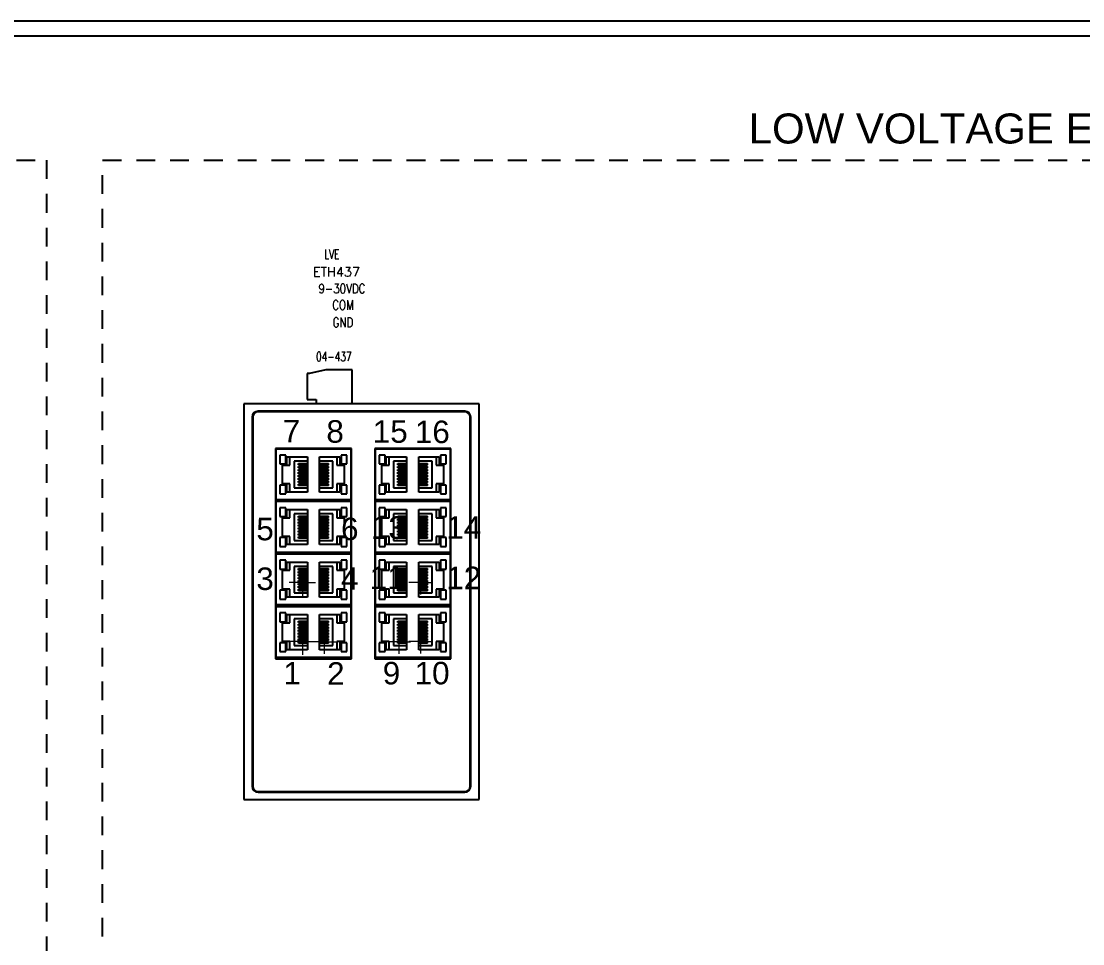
# Model space of a CAD drawing. Header units: inches. Extents: x 0 to 34, y 0 to 22.
# Drawn here: x 19.37 to 26.44, y 15.85 to 22 of the extents above; entities that cross this region are included whole.
import ezdxf
from ezdxf.enums import TextEntityAlignment as Align

# ---------------------------------------------------------------- set-up
doc = ezdxf.new("R2010")
doc.units = ezdxf.units.IN
doc.header["$MEASUREMENT"] = 0
doc.linetypes.add('HIDDEN2', pattern=[0.1875, 0.125, -0.0625])
doc.layers.add('LOCBOX', color=92, linetype='Continuous')
doc.styles.add('Fields', font='simplex.shx', dxfattribs={"height": 0.115})
doc.styles.get("Standard").update_dxf_attribs({"font": 'arial.ttf'})
doc.styles.add('WD', font='romans.shx')

# ---------------------------------------------------------------- blocks, each defined once
blk = doc.blocks.new('RG_Master_Ver_4_1')
at = {"color": 3}
blk.add_line((33.7776, 21.9), (0.2224, 21.9), dxfattribs=at)
blk.add_lwpolyline([(0, 0), (34, 0), (34, 22), (0, 22)], close=True, dxfattribs=at)
at = {"style": 'Fields'}
for tag, p in [('DESCRIPTION_3', (12.8658, 1.3511)), ('DRN_3', (15.2224, 1.3511)), ('CHK_3', (16.2793, 1.3511)), ('APP_3', (17.3022, 1.3511)), ('DATE_3', (18.5794, 1.3511)), ('DRAWING_DESC', (31.9795, 1.2896)), ('CUSTOMER', (28.7466, 1.2575)), ('DESCRIPTION_2', (12.8658, 0.9954)), ('DRN_2', (15.2224, 0.9954)), ('CHK_2', (16.2793, 0.9954)), ('APP_2', (17.3022, 0.9954)), ('DATE_2', (18.5794, 0.9954)), ('SIZE', (30.4645, 0.9384)), ('DRAWING_#', (32.0466, 0.9384)), ('REV', (33.2929, 0.9384)), ('DESCRIPTION_1', (12.8658, 0.6397)), ('DRN_1', (15.2224, 0.6397)), ('CHK_1', (16.2793, 0.6397)), ('APP_1', (17.3022, 0.6397)), ('DATE_1', (18.5794, 0.6397)), ('PROJECT_#', (28.7313, 0.5685)), ('DRN_BY', (30.6831, 0.5685)), ('CHK_BY', (31.5115, 0.5685)), ('APP_BY', (32.4534, 0.5685)), ('SCALE', (33.3268, 0.5685)), ('PROJECT_NAME', (28.771, 0.2199)), ('SHEETNUM', (32.5027, 0.2199)), ('TTL_SHTS', (33.2971, 0.2199))]:
    blk.add_attdef(tag, text='', height=0.125, dxfattribs=at).set_placement(p, align=Align.CENTER)
at = {"style": 'Fields', "flags": 9}
blk.add_attdef('WD_TB', (9.7029, 0.2379), '', height=0.0638, dxfattribs=at)
blk = doc.blocks.new('SW_CENTERMARKSYMBOL_0')
at = {"color": 0, "linetype": 'Continuous', "lineweight": 18}
for p, q in [((0, 1.25), (0, 2.25)), ((-1.25, 0), (-2.25, 0)), ((0, 0), (-1.25, 0)), ((0, 0), (0, 1.25)), ((0, 0), (0, -1.25)), ((0, 0), (1.25, 0)), ((1.25, 0), (2.25, 0)), ((0, -1.25), (0, -2.25))]:
    blk.add_line(p, q, dxfattribs=at)
blk = doc.blocks.new('SW_CENTERMARKSYMBOL_1')
at = {"color": 0, "linetype": 'Continuous', "lineweight": 18}
for p, q in [((0, 1.25), (0, 2.25)), ((-1.25, 0), (-2.25, 0)), ((0, 0), (-1.25, 0)), ((0, 0), (0, 1.25)), ((0, 0), (0, -1.25)), ((0, 0), (1.25, 0)), ((1.25, 0), (2.25, 0)), ((0, -1.25), (0, -2.25))]:
    blk.add_line(p, q, dxfattribs=at)
blk = doc.blocks.new('SW_CENTERMARKSYMBOL_2')
at = {"color": 0, "linetype": 'Continuous', "lineweight": 18}
for p, q in [((0, 1.25), (0, 2)), ((-1.25, 0), (-2, 0)), ((0, 0), (-1.25, 0)), ((0, 0), (0, 1.25)), ((0, 0), (0, -1.25)), ((0, 0), (1.25, 0)), ((1.25, 0), (2, 0)), ((0, -1.25), (0, -2))]:
    blk.add_line(p, q, dxfattribs=at)
blk = doc.blocks.new('SW_CENTERMARKSYMBOL_3')
at = {"color": 0, "linetype": 'Continuous', "lineweight": 18}
for p, q in [((0, 1.25), (0, 2)), ((-1.25, 0), (-2, 0)), ((0, 0), (-1.25, 0)), ((0, 0), (0, 1.25)), ((0, 0), (0, -1.25)), ((0, 0), (1.25, 0)), ((1.25, 0), (2, 0)), ((0, -1.25), (0, -2))]:
    blk.add_line(p, q, dxfattribs=at)
blk = doc.blocks.new('SW_CENTERMARKSYMBOL_4')
at = {"color": 0, "linetype": 'Continuous', "lineweight": 18}
for p, q in [((0, 1.25), (0, 2)), ((-1.25, 0), (-2, 0)), ((0, 0), (-1.25, 0)), ((0, 0), (0, 1.25)), ((0, 0), (0, -1.25)), ((0, 0), (1.25, 0)), ((1.25, 0), (2, 0)), ((0, -1.25), (0, -2))]:
    blk.add_line(p, q, dxfattribs=at)
blk = doc.blocks.new('SW_CENTERMARKSYMBOL_5')
at = {"color": 0, "linetype": 'Continuous', "lineweight": 18}
for p, q in [((0, 1.25), (0, 2)), ((-1.25, 0), (-2, 0)), ((0, 0), (-1.25, 0)), ((0, 0), (0, 1.25)), ((0, 0), (0, -1.25)), ((0, 0), (1.25, 0)), ((1.25, 0), (2, 0)), ((0, -1.25), (0, -2))]:
    blk.add_line(p, q, dxfattribs=at)
blk = doc.blocks.new('1783-US16T')
at = {"color": 7, "linetype": 'Continuous', "lineweight": 25}
for p, q in [((62.2889, 77.3927), (62.1807, 77.3677)), ((62.4661, 77.3927), (62.2889, 77.3927)), ((62.4661, 77.1663), (62.4661, 77.3927)), ((62.1807, 77.3677), (62.1649, 77.3677)), ((62.1649, 77.3677), (62.1649, 77.1954)), ((61.7436, 77.1663), (61.7436, 74.5285)), ((63.3106, 77.1663), (61.7436, 77.1663)), ((62.1649, 77.1954), (62.2259, 77.1954)), ((62.2259, 77.1954), (62.2259, 77.1663)), ((63.3106, 74.5285), (63.3106, 77.1663)), ((63.2161, 77.1171), (61.8381, 77.1171)), ((63.2161, 77.1131), (61.8381, 77.1131)), ((61.7988, 77.0777), (61.7988, 74.6171)), ((61.8027, 77.0777), (61.8027, 74.6171)), ((63.2515, 74.6171), (63.2515, 77.0777)), ((63.2555, 74.6171), (63.2555, 77.0777)), ((62.461, 76.8681), (61.9551, 76.8681)), ((61.9551, 76.8681), (61.9551, 75.4665)), ((61.9562, 76.8651), (61.9562, 76.8649)), ((62.4582, 76.8651), (61.9562, 76.8651)), ((62.4582, 76.8649), (61.9562, 76.8649)), ((61.9562, 76.8649), (61.9562, 76.5267)), ((62.0232, 76.8248), (61.9838, 76.8248)), ((61.9838, 76.8248), (61.9838, 76.7657)), ((62.0232, 76.7657), (62.0232, 76.8248)), ((62.031, 76.8126), (62.1669, 76.8126)), ((62.031, 76.7578), (62.031, 76.8126)), ((62.0507, 76.7578), (62.0507, 76.8126)), ((62.1669, 76.8126), (62.1669, 76.5783)), ((62.2476, 76.5783), (62.2476, 76.8126)), ((62.2476, 76.8126), (62.3834, 76.8126)), ((62.3637, 76.8126), (62.3637, 76.7578)), ((62.3834, 76.8126), (62.3834, 76.7578)), ((62.4307, 76.8248), (62.3913, 76.8248)), ((62.3913, 76.8248), (62.3913, 76.7657)), ((62.4307, 76.7657), (62.4307, 76.8248)), ((62.4582, 76.8649), (62.4582, 76.8651)), ((62.4582, 76.5267), (62.4582, 76.8649)), ((62.461, 75.4665), (62.461, 76.8681)), ((62.6167, 76.8681), (62.6167, 75.4665)), ((63.1226, 76.8681), (62.6167, 76.8681)), ((62.6177, 76.8651), (62.6177, 76.8649)), ((63.1196, 76.8651), (62.6177, 76.8651)), ((63.1196, 76.8649), (62.6177, 76.8649)), ((62.6177, 76.8649), (62.6177, 76.5267)), ((62.6452, 76.8248), (62.6452, 76.7657)), ((62.6846, 76.8248), (62.6452, 76.8248)), ((62.6846, 76.7657), (62.6846, 76.8248)), ((62.6925, 76.8126), (62.8283, 76.8126)), ((62.6925, 76.7578), (62.6925, 76.8126)), ((62.7121, 76.7578), (62.7121, 76.8126)), ((62.8283, 76.8126), (62.8283, 76.5783)), ((62.909, 76.5783), (62.909, 76.8126)), ((62.909, 76.8126), (63.0448, 76.8126)), ((63.0251, 76.8126), (63.0251, 76.7578)), ((63.0448, 76.8126), (63.0448, 76.7578)), ((63.0527, 76.8248), (63.0527, 76.7657)), ((63.0921, 76.8248), (63.0527, 76.8248)), ((63.0921, 76.7657), (63.0921, 76.8248)), ((63.1196, 76.8649), (63.1196, 76.8651)), ((63.1196, 76.5267), (63.1196, 76.8649)), ((63.1226, 75.4665), (63.1226, 76.8681)), ((61.9838, 76.7657), (62.0232, 76.7657)), ((62.0015, 76.7578), (62.031, 76.7578)), ((62.0015, 76.633), (62.0015, 76.7578)), ((62.031, 76.7578), (62.0507, 76.7578)), ((62.1669, 76.784), (62.0783, 76.784)), ((62.0783, 76.784), (62.0783, 76.6068)), ((62.1078, 76.7594), (62.1078, 76.7692)), ((62.1078, 76.7692), (62.1669, 76.7692)), ((62.1669, 76.7594), (62.1078, 76.7594)), ((62.1078, 76.7397), (62.1078, 76.7496)), ((62.1078, 76.7496), (62.1669, 76.7496)), ((62.1669, 76.7397), (62.1078, 76.7397)), ((62.3362, 76.784), (62.2476, 76.784)), ((62.2476, 76.7692), (62.3066, 76.7692)), ((62.3066, 76.7594), (62.2476, 76.7594)), ((62.2476, 76.7496), (62.3066, 76.7496)), ((62.3066, 76.7397), (62.2476, 76.7397)), ((62.3066, 76.7594), (62.3066, 76.7692)), ((62.3066, 76.7397), (62.3066, 76.7496)), ((62.3362, 76.6068), (62.3362, 76.784)), ((62.3637, 76.7578), (62.3834, 76.7578)), ((62.3834, 76.7578), (62.4129, 76.7578)), ((62.3913, 76.7657), (62.4307, 76.7657)), ((62.4129, 76.7578), (62.4129, 76.633)), ((62.6452, 76.7657), (62.6846, 76.7657)), ((62.6629, 76.633), (62.6629, 76.7578)), ((62.6629, 76.7578), (62.6925, 76.7578)), ((62.6925, 76.7578), (62.7121, 76.7578)), ((62.7397, 76.784), (62.7397, 76.6068)), ((62.8283, 76.784), (62.7397, 76.784)), ((62.7692, 76.7594), (62.7692, 76.7692)), ((62.7692, 76.7692), (62.8283, 76.7692)), ((62.8283, 76.7594), (62.7692, 76.7594)), ((62.7692, 76.7397), (62.7692, 76.7496)), ((62.7692, 76.7496), (62.8283, 76.7496)), ((62.8283, 76.7397), (62.7692, 76.7397)), ((62.9976, 76.784), (62.909, 76.784)), ((62.909, 76.7692), (62.9681, 76.7692)), ((62.9681, 76.7594), (62.909, 76.7594)), ((62.909, 76.7496), (62.9681, 76.7496)), ((62.9681, 76.7397), (62.909, 76.7397)), ((62.9681, 76.7594), (62.9681, 76.7692)), ((62.9681, 76.7397), (62.9681, 76.7496)), ((62.9976, 76.6068), (62.9976, 76.784)), ((63.0251, 76.7578), (63.0448, 76.7578)), ((63.0448, 76.7578), (63.0744, 76.7578)), ((63.0527, 76.7657), (63.0921, 76.7657)), ((63.0744, 76.7578), (63.0744, 76.633)), ((62.1078, 76.72), (62.1078, 76.7299)), ((62.1078, 76.7299), (62.1669, 76.7299)), ((62.1669, 76.72), (62.1078, 76.72)), ((62.1078, 76.7004), (62.1078, 76.7102)), ((62.1078, 76.7102), (62.1669, 76.7102)), ((62.1669, 76.7004), (62.1078, 76.7004)), ((62.1078, 76.6807), (62.1078, 76.6905)), ((62.1078, 76.6905), (62.1669, 76.6905)), ((62.1669, 76.6807), (62.1078, 76.6807)), ((62.1078, 76.661), (62.1078, 76.6708)), ((62.1078, 76.6708), (62.1669, 76.6708)), ((62.2476, 76.7299), (62.3066, 76.7299)), ((62.3066, 76.72), (62.2476, 76.72)), ((62.2476, 76.7102), (62.3066, 76.7102)), ((62.3066, 76.7004), (62.2476, 76.7004)), ((62.2476, 76.6905), (62.3066, 76.6905)), ((62.3066, 76.6807), (62.2476, 76.6807)), ((62.2476, 76.6708), (62.3066, 76.6708)), ((62.3066, 76.72), (62.3066, 76.7299)), ((62.3066, 76.7004), (62.3066, 76.7102)), ((62.3066, 76.6807), (62.3066, 76.6905)), ((62.3066, 76.661), (62.3066, 76.6708)), ((62.7692, 76.72), (62.7692, 76.7299)), ((62.7692, 76.7299), (62.8283, 76.7299)), ((62.8283, 76.72), (62.7692, 76.72)), ((62.7692, 76.7004), (62.7692, 76.7102)), ((62.7692, 76.7102), (62.8283, 76.7102)), ((62.8283, 76.7004), (62.7692, 76.7004)), ((62.7692, 76.6807), (62.7692, 76.6905)), ((62.7692, 76.6905), (62.8283, 76.6905)), ((62.8283, 76.6807), (62.7692, 76.6807)), ((62.7692, 76.661), (62.7692, 76.6708)), ((62.7692, 76.6708), (62.8283, 76.6708)), ((62.909, 76.7299), (62.9681, 76.7299)), ((62.9681, 76.72), (62.909, 76.72)), ((62.909, 76.7102), (62.9681, 76.7102)), ((62.9681, 76.7004), (62.909, 76.7004)), ((62.909, 76.6905), (62.9681, 76.6905)), ((62.9681, 76.6807), (62.909, 76.6807)), ((62.909, 76.6708), (62.9681, 76.6708)), ((62.9681, 76.72), (62.9681, 76.7299)), ((62.9681, 76.7004), (62.9681, 76.7102)), ((62.9681, 76.6807), (62.9681, 76.6905)), ((62.9681, 76.661), (62.9681, 76.6708)), ((61.9838, 76.625), (61.9838, 76.5659)), ((62.0232, 76.625), (61.9838, 76.625)), ((62.031, 76.633), (62.0015, 76.633)), ((62.0232, 76.5659), (62.0232, 76.625)), ((62.031, 76.5783), (62.031, 76.633)), ((62.0507, 76.6328), (62.031, 76.6328)), ((62.0507, 76.5783), (62.0507, 76.6328)), ((62.0783, 76.6068), (62.1669, 76.6068)), ((62.1669, 76.661), (62.1078, 76.661)), ((62.1078, 76.6413), (62.1078, 76.6511)), ((62.1078, 76.6511), (62.1669, 76.6511)), ((62.1669, 76.6413), (62.1078, 76.6413)), ((62.1078, 76.6216), (62.1078, 76.6315)), ((62.1078, 76.6315), (62.1669, 76.6315)), ((62.1669, 76.6216), (62.1078, 76.6216)), ((62.3066, 76.661), (62.2476, 76.661)), ((62.2476, 76.6511), (62.3066, 76.6511)), ((62.3066, 76.6413), (62.2476, 76.6413)), ((62.2476, 76.6315), (62.3066, 76.6315)), ((62.3066, 76.6216), (62.2476, 76.6216)), ((62.2476, 76.6068), (62.3362, 76.6068)), ((62.3066, 76.6413), (62.3066, 76.6511)), ((62.3066, 76.6216), (62.3066, 76.6315)), ((62.3834, 76.6328), (62.3637, 76.6328)), ((62.3637, 76.6328), (62.3637, 76.5783)), ((62.3834, 76.633), (62.3834, 76.5783)), ((62.4129, 76.633), (62.3834, 76.633)), ((62.4307, 76.625), (62.3913, 76.625)), ((62.3913, 76.625), (62.3913, 76.5659)), ((62.4307, 76.5659), (62.4307, 76.625)), ((62.6452, 76.625), (62.6452, 76.5659)), ((62.6846, 76.625), (62.6452, 76.625)), ((62.6925, 76.633), (62.6629, 76.633)), ((62.6846, 76.5659), (62.6846, 76.625)), ((62.6925, 76.5783), (62.6925, 76.633)), ((62.7121, 76.6328), (62.6925, 76.6328)), ((62.7121, 76.5783), (62.7121, 76.6328)), ((62.7397, 76.6068), (62.8283, 76.6068)), ((62.8283, 76.661), (62.7692, 76.661)), ((62.7692, 76.6413), (62.7692, 76.6511)), ((62.7692, 76.6511), (62.8283, 76.6511)), ((62.8283, 76.6413), (62.7692, 76.6413)), ((62.7692, 76.6216), (62.7692, 76.6315)), ((62.7692, 76.6315), (62.8283, 76.6315)), ((62.8283, 76.6216), (62.7692, 76.6216)), ((62.9681, 76.661), (62.909, 76.661)), ((62.909, 76.6511), (62.9681, 76.6511)), ((62.9681, 76.6413), (62.909, 76.6413)), ((62.909, 76.6315), (62.9681, 76.6315)), ((62.9681, 76.6216), (62.909, 76.6216)), ((62.909, 76.6068), (62.9976, 76.6068)), ((62.9681, 76.6413), (62.9681, 76.6511)), ((62.9681, 76.6216), (62.9681, 76.6315)), ((63.0251, 76.6328), (63.0251, 76.5783)), ((63.0448, 76.6328), (63.0251, 76.6328)), ((63.0448, 76.633), (63.0448, 76.5783)), ((63.0744, 76.633), (63.0448, 76.633)), ((63.0527, 76.625), (63.0527, 76.5659)), ((63.0921, 76.625), (63.0527, 76.625)), ((63.0921, 76.5659), (63.0921, 76.625)), ((62.4582, 76.5267), (61.9562, 76.5267)), ((61.9838, 76.5659), (62.0232, 76.5659)), ((62.1669, 76.5783), (62.031, 76.5783)), ((62.3834, 76.5783), (62.2476, 76.5783)), ((62.3913, 76.5659), (62.4307, 76.5659)), ((63.1196, 76.5267), (62.6177, 76.5267)), ((62.6452, 76.5659), (62.6846, 76.5659)), ((62.8283, 76.5783), (62.6925, 76.5783)), ((63.0448, 76.5783), (62.909, 76.5783)), ((63.0527, 76.5659), (63.0921, 76.5659)), ((61.9562, 76.5147), (61.9562, 76.5145)), ((62.4582, 76.5147), (61.9562, 76.5147)), ((62.4582, 76.5145), (61.9562, 76.5145)), ((61.9562, 76.5145), (61.9562, 76.1763)), ((62.0232, 76.4744), (61.9838, 76.4744)), ((61.9838, 76.4744), (61.9838, 76.4153)), ((62.0232, 76.4153), (62.0232, 76.4744)), ((62.031, 76.4622), (62.1669, 76.4622)), ((62.031, 76.4074), (62.031, 76.4622)), ((62.0507, 76.4074), (62.0507, 76.4622)), ((62.1669, 76.4622), (62.1669, 76.2279)), ((62.2476, 76.2279), (62.2476, 76.4622)), ((62.2476, 76.4622), (62.3834, 76.4622)), ((62.3637, 76.4622), (62.3637, 76.4074)), ((62.3834, 76.4622), (62.3834, 76.4074)), ((62.4307, 76.4744), (62.3913, 76.4744)), ((62.3913, 76.4744), (62.3913, 76.4153)), ((62.4307, 76.4153), (62.4307, 76.4744)), ((62.4582, 76.5145), (62.4582, 76.5147)), ((62.4582, 76.1763), (62.4582, 76.5145)), ((63.1196, 76.5147), (62.6177, 76.5147)), ((62.6177, 76.5147), (62.6177, 76.5145)), ((63.1196, 76.5145), (62.6177, 76.5145)), ((62.6177, 76.5145), (62.6177, 76.1763)), ((62.6452, 76.4744), (62.6452, 76.4153)), ((62.6846, 76.4744), (62.6452, 76.4744)), ((62.6846, 76.4153), (62.6846, 76.4744)), ((62.6925, 76.4622), (62.8283, 76.4622)), ((62.6925, 76.4074), (62.6925, 76.4622)), ((62.7121, 76.4074), (62.7121, 76.4622)), ((62.8283, 76.4622), (62.8283, 76.2279)), ((62.909, 76.2279), (62.909, 76.4622)), ((62.909, 76.4622), (63.0448, 76.4622)), ((63.0251, 76.4622), (63.0251, 76.4074)), ((63.0448, 76.4622), (63.0448, 76.4074)), ((63.0527, 76.4744), (63.0527, 76.4153)), ((63.0921, 76.4744), (63.0527, 76.4744)), ((63.0921, 76.4153), (63.0921, 76.4744)), ((63.1196, 76.5145), (63.1196, 76.5147)), ((63.1196, 76.1763), (63.1196, 76.5145)), ((61.9838, 76.4153), (62.0232, 76.4153)), ((62.0015, 76.2826), (62.0015, 76.4074)), ((62.0015, 76.4074), (62.031, 76.4074)), ((62.031, 76.4074), (62.0507, 76.4074)), ((62.1669, 76.4336), (62.0783, 76.4336)), ((62.0783, 76.4336), (62.0783, 76.2565)), ((62.1078, 76.409), (62.1078, 76.4188)), ((62.1078, 76.4188), (62.1669, 76.4188)), ((62.1669, 76.409), (62.1078, 76.409)), ((62.1078, 76.3893), (62.1078, 76.3992)), ((62.1078, 76.3992), (62.1669, 76.3992)), ((62.1669, 76.3893), (62.1078, 76.3893)), ((62.3362, 76.4336), (62.2476, 76.4336)), ((62.2476, 76.4188), (62.3066, 76.4188)), ((62.3066, 76.409), (62.2476, 76.409)), ((62.2476, 76.3992), (62.3066, 76.3992)), ((62.3066, 76.3893), (62.2476, 76.3893)), ((62.3066, 76.409), (62.3066, 76.4188)), ((62.3066, 76.3893), (62.3066, 76.3992)), ((62.3362, 76.2565), (62.3362, 76.4336)), ((62.3637, 76.4074), (62.3834, 76.4074)), ((62.3834, 76.4074), (62.4129, 76.4074)), ((62.3913, 76.4153), (62.4307, 76.4153)), ((62.4129, 76.4074), (62.4129, 76.2826)), ((62.6452, 76.4153), (62.6846, 76.4153)), ((62.6629, 76.4074), (62.6925, 76.4074)), ((62.6925, 76.4074), (62.7121, 76.4074)), ((62.7397, 76.4336), (62.7397, 76.2565)), ((62.8283, 76.4336), (62.7397, 76.4336)), ((62.7692, 76.409), (62.7692, 76.4188)), ((62.7692, 76.4188), (62.8283, 76.4188)), ((62.8283, 76.409), (62.7692, 76.409)), ((62.7692, 76.3893), (62.7692, 76.3992)), ((62.7692, 76.3992), (62.8283, 76.3992)), ((62.8283, 76.3893), (62.7692, 76.3893)), ((62.9976, 76.4336), (62.909, 76.4336)), ((62.909, 76.4188), (62.9681, 76.4188)), ((62.9681, 76.409), (62.909, 76.409)), ((62.909, 76.3992), (62.9681, 76.3992)), ((62.9681, 76.3893), (62.909, 76.3893)), ((62.9681, 76.409), (62.9681, 76.4188)), ((62.9681, 76.3893), (62.9681, 76.3992)), ((62.9976, 76.2565), (62.9976, 76.4336)), ((63.0251, 76.4074), (63.0448, 76.4074)), ((63.0448, 76.4074), (63.0744, 76.4074)), ((63.0527, 76.4153), (63.0921, 76.4153)), ((63.0744, 76.4074), (63.0744, 76.2826)), ((62.1078, 76.3696), (62.1078, 76.3795)), ((62.1078, 76.3795), (62.1669, 76.3795)), ((62.1669, 76.3696), (62.1078, 76.3696)), ((62.1078, 76.35), (62.1078, 76.3598)), ((62.1078, 76.3598), (62.1669, 76.3598)), ((62.1669, 76.35), (62.1078, 76.35)), ((62.1078, 76.3303), (62.1078, 76.3401)), ((62.1078, 76.3401), (62.1669, 76.3401)), ((62.1669, 76.3303), (62.1078, 76.3303)), ((62.1078, 76.3106), (62.1078, 76.3204)), ((62.1078, 76.3204), (62.1669, 76.3204)), ((62.2476, 76.3795), (62.3066, 76.3795)), ((62.3066, 76.3696), (62.2476, 76.3696)), ((62.2476, 76.3598), (62.3066, 76.3598)), ((62.3066, 76.35), (62.2476, 76.35)), ((62.2476, 76.3401), (62.3066, 76.3401)), ((62.3066, 76.3303), (62.2476, 76.3303)), ((62.2476, 76.3204), (62.3066, 76.3204)), ((62.3066, 76.3696), (62.3066, 76.3795)), ((62.3066, 76.35), (62.3066, 76.3598)), ((62.3066, 76.3303), (62.3066, 76.3401)), ((62.3066, 76.3106), (62.3066, 76.3204)), ((62.7692, 76.3696), (62.7692, 76.3795)), ((62.7692, 76.3795), (62.8283, 76.3795)), ((62.8283, 76.3696), (62.7692, 76.3696)), ((62.7692, 76.35), (62.7692, 76.3598)), ((62.7692, 76.3598), (62.8283, 76.3598)), ((62.8283, 76.35), (62.7692, 76.35)), ((62.7692, 76.3303), (62.7692, 76.3401)), ((62.7692, 76.3401), (62.8283, 76.3401)), ((62.8283, 76.3303), (62.7692, 76.3303)), ((62.7692, 76.3106), (62.7692, 76.3204)), ((62.7692, 76.3204), (62.8283, 76.3204)), ((62.909, 76.3795), (62.9681, 76.3795)), ((62.9681, 76.3696), (62.909, 76.3696)), ((62.909, 76.3598), (62.9681, 76.3598)), ((62.9681, 76.35), (62.909, 76.35)), ((62.909, 76.3401), (62.9681, 76.3401)), ((62.9681, 76.3303), (62.909, 76.3303)), ((62.909, 76.3204), (62.9681, 76.3204)), ((62.9681, 76.3696), (62.9681, 76.3795)), ((62.9681, 76.35), (62.9681, 76.3598)), ((62.9681, 76.3303), (62.9681, 76.3401)), ((62.9681, 76.3106), (62.9681, 76.3204)), ((61.9838, 76.2746), (61.9838, 76.2155)), ((62.0232, 76.2746), (61.9838, 76.2746)), ((62.031, 76.2826), (62.0015, 76.2826)), ((62.0232, 76.2155), (62.0232, 76.2746)), ((62.031, 76.2279), (62.031, 76.2826)), ((62.0507, 76.2824), (62.031, 76.2824)), ((62.0507, 76.2279), (62.0507, 76.2824)), ((62.0783, 76.2565), (62.1669, 76.2565)), ((62.1669, 76.3106), (62.1078, 76.3106)), ((62.1078, 76.2909), (62.1078, 76.3007)), ((62.1078, 76.3007), (62.1669, 76.3007)), ((62.1669, 76.2909), (62.1078, 76.2909)), ((62.1078, 76.2712), (62.1078, 76.2811)), ((62.1078, 76.2811), (62.1669, 76.2811)), ((62.1669, 76.2712), (62.1078, 76.2712)), ((62.3066, 76.3106), (62.2476, 76.3106)), ((62.2476, 76.3007), (62.3066, 76.3007)), ((62.3066, 76.2909), (62.2476, 76.2909)), ((62.2476, 76.2811), (62.3066, 76.2811)), ((62.3066, 76.2712), (62.2476, 76.2712)), ((62.2476, 76.2565), (62.3362, 76.2565)), ((62.3066, 76.2909), (62.3066, 76.3007)), ((62.3066, 76.2712), (62.3066, 76.2811)), ((62.3834, 76.2824), (62.3637, 76.2824)), ((62.3637, 76.2824), (62.3637, 76.2279)), ((62.4129, 76.2826), (62.3834, 76.2826)), ((62.3834, 76.2826), (62.3834, 76.2279)), ((62.4307, 76.2746), (62.3913, 76.2746)), ((62.3913, 76.2746), (62.3913, 76.2155)), ((62.4307, 76.2155), (62.4307, 76.2746)), ((62.6452, 76.2746), (62.6452, 76.2155)), ((62.6846, 76.2746), (62.6452, 76.2746)), ((62.6925, 76.2826), (62.6629, 76.2826)), ((62.6846, 76.2155), (62.6846, 76.2746)), ((62.6925, 76.2279), (62.6925, 76.2826)), ((62.7121, 76.2824), (62.6925, 76.2824)), ((62.7121, 76.2279), (62.7121, 76.2824)), ((62.7397, 76.2565), (62.8283, 76.2565)), ((62.8283, 76.3106), (62.7692, 76.3106)), ((62.7692, 76.2909), (62.7692, 76.3007)), ((62.7692, 76.3007), (62.8283, 76.3007)), ((62.8283, 76.2909), (62.7692, 76.2909)), ((62.7692, 76.2712), (62.7692, 76.2811)), ((62.7692, 76.2811), (62.8283, 76.2811)), ((62.8283, 76.2712), (62.7692, 76.2712)), ((62.9681, 76.3106), (62.909, 76.3106)), ((62.909, 76.3007), (62.9681, 76.3007)), ((62.9681, 76.2909), (62.909, 76.2909)), ((62.909, 76.2811), (62.9681, 76.2811)), ((62.9681, 76.2712), (62.909, 76.2712)), ((62.909, 76.2565), (62.9976, 76.2565)), ((62.9681, 76.2909), (62.9681, 76.3007)), ((62.9681, 76.2712), (62.9681, 76.2811)), ((63.0251, 76.2824), (63.0251, 76.2279)), ((63.0448, 76.2824), (63.0251, 76.2824)), ((63.0448, 76.2826), (63.0448, 76.2279)), ((63.0744, 76.2826), (63.0448, 76.2826)), ((63.0527, 76.2746), (63.0527, 76.2155)), ((63.0921, 76.2746), (63.0527, 76.2746)), ((63.0921, 76.2155), (63.0921, 76.2746)), ((62.4582, 76.1763), (61.9562, 76.1763)), ((61.9838, 76.2155), (62.0232, 76.2155)), ((62.1669, 76.2279), (62.031, 76.2279)), ((62.3834, 76.2279), (62.2476, 76.2279)), ((62.3913, 76.2155), (62.4307, 76.2155)), ((63.1196, 76.1763), (62.6177, 76.1763)), ((62.6452, 76.2155), (62.6846, 76.2155)), ((62.8283, 76.2279), (62.6925, 76.2279)), ((63.0448, 76.2279), (62.909, 76.2279)), ((63.0527, 76.2155), (63.0921, 76.2155)), ((61.9562, 76.1643), (61.9562, 76.1641)), ((62.4582, 76.1643), (61.9562, 76.1643)), ((62.4582, 76.1641), (61.9562, 76.1641)), ((61.9562, 76.1641), (61.9562, 75.8259)), ((62.0232, 76.124), (61.9838, 76.124)), ((61.9838, 76.124), (61.9838, 76.0649)), ((62.0232, 76.0649), (62.0232, 76.124)), ((62.031, 76.1118), (62.1669, 76.1118)), ((62.031, 76.057), (62.031, 76.1118)), ((62.0507, 76.057), (62.0507, 76.1118)), ((62.1669, 76.1118), (62.1669, 75.8775)), ((62.2476, 75.8775), (62.2476, 76.1118)), ((62.2476, 76.1118), (62.3834, 76.1118)), ((62.3637, 76.1118), (62.3637, 76.057)), ((62.3834, 76.1118), (62.3834, 76.057)), ((62.4307, 76.124), (62.3913, 76.124)), ((62.3913, 76.124), (62.3913, 76.0649)), ((62.4307, 76.0649), (62.4307, 76.124)), ((62.4582, 76.1641), (62.4582, 76.1643)), ((62.4582, 75.8259), (62.4582, 76.1641)), ((62.6177, 76.1643), (62.6177, 76.1641)), ((63.1196, 76.1643), (62.6177, 76.1643)), ((63.1196, 76.1641), (62.6177, 76.1641)), ((62.6177, 76.1641), (62.6177, 75.8259)), ((62.6452, 76.124), (62.6452, 76.0649)), ((62.6846, 76.124), (62.6452, 76.124)), ((62.6846, 76.0649), (62.6846, 76.124)), ((62.6925, 76.1118), (62.8283, 76.1118)), ((62.6925, 76.057), (62.6925, 76.1118)), ((62.7121, 76.057), (62.7121, 76.1118)), ((62.8283, 76.1118), (62.8283, 75.8775)), ((62.909, 75.8775), (62.909, 76.1118)), ((62.909, 76.1118), (63.0448, 76.1118)), ((63.0251, 76.1118), (63.0251, 76.057)), ((63.0448, 76.1118), (63.0448, 76.057)), ((63.0527, 76.124), (63.0527, 76.0649)), ((63.0921, 76.124), (63.0527, 76.124)), ((63.0921, 76.0649), (63.0921, 76.124)), ((63.1196, 76.1641), (63.1196, 76.1643)), ((63.1196, 75.8259), (63.1196, 76.1641)), ((61.9838, 76.0649), (62.0232, 76.0649)), ((62.0015, 75.9322), (62.0015, 76.057)), ((62.0015, 76.057), (62.031, 76.057)), ((62.031, 76.057), (62.0507, 76.057)), ((62.0783, 76.0832), (62.0783, 75.9061)), ((62.1669, 76.0832), (62.0783, 76.0832)), ((62.1078, 76.0586), (62.1078, 76.0684)), ((62.1078, 76.0684), (62.1669, 76.0684)), ((62.1669, 76.0586), (62.1078, 76.0586)), ((62.1078, 76.0389), (62.1078, 76.0488)), ((62.1078, 76.0488), (62.1669, 76.0488)), ((62.1669, 76.0389), (62.1078, 76.0389)), ((62.1078, 76.0193), (62.1078, 76.0291)), ((62.1078, 76.0291), (62.1669, 76.0291)), ((62.3362, 76.0832), (62.2476, 76.0832)), ((62.2476, 76.0684), (62.3066, 76.0684)), ((62.3066, 76.0586), (62.2476, 76.0586)), ((62.2476, 76.0488), (62.3066, 76.0488)), ((62.3066, 76.0389), (62.2476, 76.0389)), ((62.2476, 76.0291), (62.3066, 76.0291)), ((62.3066, 76.0586), (62.3066, 76.0684)), ((62.3066, 76.0389), (62.3066, 76.0488)), ((62.3066, 76.0193), (62.3066, 76.0291)), ((62.3362, 75.9061), (62.3362, 76.0832)), ((62.3637, 76.057), (62.3834, 76.057)), ((62.3834, 76.057), (62.4129, 76.057)), ((62.3913, 76.0649), (62.4307, 76.0649)), ((62.4129, 76.057), (62.4129, 75.9322)), ((62.6452, 76.0649), (62.6846, 76.0649)), ((62.6629, 76.057), (62.6925, 76.057)), ((62.6925, 76.057), (62.7121, 76.057)), ((62.7397, 76.0832), (62.7397, 75.9061)), ((62.8283, 76.0832), (62.7397, 76.0832)), ((62.7692, 76.0586), (62.7692, 76.0684)), ((62.7692, 76.0684), (62.8283, 76.0684)), ((62.8283, 76.0586), (62.7692, 76.0586)), ((62.7692, 76.0389), (62.7692, 76.0488)), ((62.7692, 76.0488), (62.8283, 76.0488)), ((62.8283, 76.0389), (62.7692, 76.0389)), ((62.7692, 76.0193), (62.7692, 76.0291)), ((62.7692, 76.0291), (62.8283, 76.0291)), ((62.9976, 76.0832), (62.909, 76.0832)), ((62.909, 76.0684), (62.9681, 76.0684)), ((62.9681, 76.0586), (62.909, 76.0586)), ((62.909, 76.0488), (62.9681, 76.0488)), ((62.9681, 76.0389), (62.909, 76.0389)), ((62.909, 76.0291), (62.9681, 76.0291)), ((62.9681, 76.0586), (62.9681, 76.0684)), ((62.9681, 76.0389), (62.9681, 76.0488)), ((62.9681, 76.0193), (62.9681, 76.0291)), ((62.9976, 75.9061), (62.9976, 76.0832)), ((63.0251, 76.057), (63.0448, 76.057)), ((63.0448, 76.057), (63.0744, 76.057)), ((63.0527, 76.0649), (63.0921, 76.0649)), ((63.0744, 76.057), (63.0744, 75.9322)), ((62.1669, 76.0193), (62.1078, 76.0193)), ((62.1078, 75.9996), (62.1078, 76.0094)), ((62.1078, 76.0094), (62.1669, 76.0094)), ((62.1669, 75.9996), (62.1078, 75.9996)), ((62.1078, 75.9799), (62.1078, 75.9897)), ((62.1078, 75.9897), (62.1669, 75.9897)), ((62.1669, 75.9799), (62.1078, 75.9799)), ((62.1078, 75.9602), (62.1078, 75.97)), ((62.1078, 75.97), (62.1669, 75.97)), ((62.1669, 75.9602), (62.1078, 75.9602)), ((62.3066, 76.0193), (62.2476, 76.0193)), ((62.2476, 76.0094), (62.3066, 76.0094)), ((62.3066, 75.9996), (62.2476, 75.9996)), ((62.2476, 75.9897), (62.3066, 75.9897)), ((62.3066, 75.9799), (62.2476, 75.9799)), ((62.2476, 75.97), (62.3066, 75.97)), ((62.3066, 75.9602), (62.2476, 75.9602)), ((62.3066, 75.9996), (62.3066, 76.0094)), ((62.3066, 75.9799), (62.3066, 75.9897)), ((62.3066, 75.9602), (62.3066, 75.97)), ((62.8283, 76.0193), (62.7692, 76.0193)), ((62.7692, 75.9996), (62.7692, 76.0094)), ((62.7692, 76.0094), (62.8283, 76.0094)), ((62.8283, 75.9996), (62.7692, 75.9996)), ((62.7692, 75.9799), (62.7692, 75.9897)), ((62.7692, 75.9897), (62.8283, 75.9897)), ((62.8283, 75.9799), (62.7692, 75.9799)), ((62.7692, 75.9602), (62.7692, 75.97)), ((62.7692, 75.97), (62.8283, 75.97)), ((62.8283, 75.9602), (62.7692, 75.9602)), ((62.9681, 76.0193), (62.909, 76.0193)), ((62.909, 76.0094), (62.9681, 76.0094)), ((62.9681, 75.9996), (62.909, 75.9996)), ((62.909, 75.9897), (62.9681, 75.9897)), ((62.9681, 75.9799), (62.909, 75.9799)), ((62.909, 75.97), (62.9681, 75.97)), ((62.9681, 75.9602), (62.909, 75.9602)), ((62.9681, 75.9996), (62.9681, 76.0094)), ((62.9681, 75.9799), (62.9681, 75.9897)), ((62.9681, 75.9602), (62.9681, 75.97)), ((61.9838, 75.9242), (61.9838, 75.8651)), ((62.0232, 75.9242), (61.9838, 75.9242)), ((62.031, 75.9322), (62.0015, 75.9322)), ((62.0232, 75.8651), (62.0232, 75.9242)), ((62.031, 75.8775), (62.031, 75.9322)), ((62.0507, 75.932), (62.031, 75.932)), ((62.0507, 75.8775), (62.0507, 75.932)), ((62.0783, 75.9061), (62.1669, 75.9061)), ((62.1078, 75.9405), (62.1078, 75.9504)), ((62.1078, 75.9504), (62.1669, 75.9504)), ((62.1669, 75.9405), (62.1078, 75.9405)), ((62.1078, 75.9208), (62.1078, 75.9307)), ((62.1078, 75.9307), (62.1669, 75.9307)), ((62.1669, 75.9208), (62.1078, 75.9208)), ((62.2476, 75.9504), (62.3066, 75.9504)), ((62.3066, 75.9405), (62.2476, 75.9405)), ((62.2476, 75.9307), (62.3066, 75.9307)), ((62.3066, 75.9208), (62.2476, 75.9208)), ((62.2476, 75.9061), (62.3362, 75.9061)), ((62.3066, 75.9405), (62.3066, 75.9504)), ((62.3066, 75.9208), (62.3066, 75.9307)), ((62.3637, 75.932), (62.3637, 75.8775)), ((62.3834, 75.932), (62.3637, 75.932)), ((62.3834, 75.9322), (62.3834, 75.8775)), ((62.4129, 75.9322), (62.3834, 75.9322)), ((62.4307, 75.9242), (62.3913, 75.9242)), ((62.3913, 75.9242), (62.3913, 75.8651)), ((62.4307, 75.8651), (62.4307, 75.9242)), ((62.6452, 75.9242), (62.6452, 75.8651)), ((62.6846, 75.9242), (62.6452, 75.9242)), ((62.6925, 75.9322), (62.6629, 75.9322)), ((62.6846, 75.8651), (62.6846, 75.9242)), ((62.6925, 75.8775), (62.6925, 75.9322)), ((62.7121, 75.932), (62.6925, 75.932)), ((62.7121, 75.8775), (62.7121, 75.932)), ((62.7397, 75.9061), (62.8283, 75.9061)), ((62.7692, 75.9405), (62.7692, 75.9504)), ((62.7692, 75.9504), (62.8283, 75.9504)), ((62.8283, 75.9405), (62.7692, 75.9405)), ((62.7692, 75.9208), (62.7692, 75.9307)), ((62.7692, 75.9307), (62.8283, 75.9307)), ((62.8283, 75.9208), (62.7692, 75.9208)), ((62.909, 75.9504), (62.9681, 75.9504)), ((62.9681, 75.9405), (62.909, 75.9405)), ((62.909, 75.9307), (62.9681, 75.9307)), ((62.9681, 75.9208), (62.909, 75.9208)), ((62.909, 75.9061), (62.9976, 75.9061)), ((62.9681, 75.9405), (62.9681, 75.9504)), ((62.9681, 75.9208), (62.9681, 75.9307)), ((63.0251, 75.932), (63.0251, 75.8775)), ((63.0448, 75.932), (63.0251, 75.932)), ((63.0448, 75.9322), (63.0448, 75.8775)), ((63.0744, 75.9322), (63.0448, 75.9322)), ((63.0527, 75.9242), (63.0527, 75.8651)), ((63.0921, 75.9242), (63.0527, 75.9242)), ((63.0921, 75.8651), (63.0921, 75.9242)), ((62.4582, 75.8259), (61.9562, 75.8259)), ((61.9838, 75.8651), (62.0232, 75.8651)), ((62.1669, 75.8775), (62.031, 75.8775)), ((62.3834, 75.8775), (62.2476, 75.8775)), ((62.3913, 75.8651), (62.4307, 75.8651)), ((63.1196, 75.8259), (62.6177, 75.8259)), ((62.6452, 75.8651), (62.6846, 75.8651)), ((62.8283, 75.8775), (62.6925, 75.8775)), ((63.0448, 75.8775), (62.909, 75.8775)), ((63.0527, 75.8651), (63.0921, 75.8651)), ((61.9562, 75.8139), (61.9562, 75.8137)), ((62.4582, 75.8139), (61.9562, 75.8139)), ((62.4582, 75.8137), (61.9562, 75.8137)), ((61.9562, 75.8137), (61.9562, 75.4756)), ((62.0232, 75.7736), (61.9838, 75.7736)), ((61.9838, 75.7736), (61.9838, 75.7145)), ((62.0232, 75.7145), (62.0232, 75.7736)), ((62.031, 75.7614), (62.1669, 75.7614)), ((62.031, 75.7067), (62.031, 75.7614)), ((62.0507, 75.7067), (62.0507, 75.7614)), ((62.1669, 75.7614), (62.1669, 75.5271)), ((62.2476, 75.5271), (62.2476, 75.7614)), ((62.2476, 75.7614), (62.3834, 75.7614)), ((62.3637, 75.7614), (62.3637, 75.7067)), ((62.3834, 75.7614), (62.3834, 75.7067)), ((62.4307, 75.7736), (62.3913, 75.7736)), ((62.3913, 75.7736), (62.3913, 75.7145)), ((62.4307, 75.7145), (62.4307, 75.7736)), ((62.4582, 75.8137), (62.4582, 75.8139)), ((62.4582, 75.4756), (62.4582, 75.8137)), ((62.6177, 75.8139), (62.6177, 75.8137)), ((63.1196, 75.8139), (62.6177, 75.8139)), ((63.1196, 75.8137), (62.6177, 75.8137)), ((62.6177, 75.8137), (62.6177, 75.4756)), ((62.6452, 75.7736), (62.6452, 75.7145)), ((62.6846, 75.7736), (62.6452, 75.7736)), ((62.6846, 75.7145), (62.6846, 75.7736)), ((62.6925, 75.7614), (62.8283, 75.7614)), ((62.6925, 75.7067), (62.6925, 75.7614)), ((62.7121, 75.7067), (62.7121, 75.7614)), ((62.8283, 75.7614), (62.8283, 75.5271)), ((62.909, 75.5271), (62.909, 75.7614)), ((62.909, 75.7614), (63.0448, 75.7614)), ((63.0251, 75.7614), (63.0251, 75.7067)), ((63.0448, 75.7614), (63.0448, 75.7067)), ((63.0527, 75.7736), (63.0527, 75.7145)), ((63.0921, 75.7736), (63.0527, 75.7736)), ((63.0921, 75.7145), (63.0921, 75.7736)), ((63.1196, 75.8137), (63.1196, 75.8139)), ((63.1196, 75.4756), (63.1196, 75.8137)), ((61.9838, 75.7145), (62.0232, 75.7145)), ((62.0015, 75.7067), (62.031, 75.7067)), ((62.0015, 75.5818), (62.0015, 75.7067)), ((62.031, 75.7067), (62.0507, 75.7067)), ((62.0783, 75.7328), (62.0783, 75.5557)), ((62.1669, 75.7328), (62.0783, 75.7328)), ((62.1078, 75.7082), (62.1078, 75.718)), ((62.1078, 75.718), (62.1669, 75.718)), ((62.1669, 75.7082), (62.1078, 75.7082)), ((62.1078, 75.6885), (62.1078, 75.6984)), ((62.1078, 75.6984), (62.1669, 75.6984)), ((62.1669, 75.6885), (62.1078, 75.6885)), ((62.1078, 75.6689), (62.1078, 75.6787)), ((62.1078, 75.6787), (62.1669, 75.6787)), ((62.3362, 75.7328), (62.2476, 75.7328)), ((62.2476, 75.718), (62.3066, 75.718)), ((62.3066, 75.7082), (62.2476, 75.7082)), ((62.2476, 75.6984), (62.3066, 75.6984)), ((62.3066, 75.6885), (62.2476, 75.6885)), ((62.2476, 75.6787), (62.3066, 75.6787)), ((62.3066, 75.7082), (62.3066, 75.718)), ((62.3066, 75.6885), (62.3066, 75.6984)), ((62.3066, 75.6689), (62.3066, 75.6787)), ((62.3362, 75.5557), (62.3362, 75.7328)), ((62.3637, 75.7067), (62.3834, 75.7067)), ((62.3834, 75.7067), (62.4129, 75.7067)), ((62.3913, 75.7145), (62.4307, 75.7145)), ((62.4129, 75.7067), (62.4129, 75.5818)), ((62.6452, 75.7145), (62.6846, 75.7145)), ((62.6629, 75.7067), (62.6925, 75.7067)), ((62.6629, 75.5818), (62.6629, 75.7067)), ((62.6925, 75.7067), (62.7121, 75.7067)), ((62.7397, 75.7328), (62.7397, 75.5557)), ((62.8283, 75.7328), (62.7397, 75.7328)), ((62.7692, 75.7082), (62.7692, 75.718)), ((62.7692, 75.718), (62.8283, 75.718)), ((62.8283, 75.7082), (62.7692, 75.7082)), ((62.7692, 75.6885), (62.7692, 75.6984)), ((62.7692, 75.6984), (62.8283, 75.6984)), ((62.8283, 75.6885), (62.7692, 75.6885)), ((62.7692, 75.6689), (62.7692, 75.6787)), ((62.7692, 75.6787), (62.8283, 75.6787)), ((62.9976, 75.7328), (62.909, 75.7328)), ((62.909, 75.718), (62.9681, 75.718)), ((62.9681, 75.7082), (62.909, 75.7082)), ((62.909, 75.6984), (62.9681, 75.6984)), ((62.9681, 75.6885), (62.909, 75.6885)), ((62.909, 75.6787), (62.9681, 75.6787)), ((62.9681, 75.7082), (62.9681, 75.718)), ((62.9681, 75.6885), (62.9681, 75.6984)), ((62.9681, 75.6689), (62.9681, 75.6787)), ((62.9976, 75.5557), (62.9976, 75.7328)), ((63.0251, 75.7067), (63.0448, 75.7067)), ((63.0448, 75.7067), (63.0744, 75.7067)), ((63.0527, 75.7145), (63.0921, 75.7145)), ((63.0744, 75.7067), (63.0744, 75.5818)), ((62.1669, 75.6689), (62.1078, 75.6689)), ((62.1078, 75.6492), (62.1078, 75.659)), ((62.1078, 75.659), (62.1669, 75.659)), ((62.1669, 75.6492), (62.1078, 75.6492)), ((62.1078, 75.6295), (62.1078, 75.6393)), ((62.1078, 75.6393), (62.1669, 75.6393)), ((62.1669, 75.6295), (62.1078, 75.6295)), ((62.1078, 75.6098), (62.1078, 75.6196)), ((62.1078, 75.6196), (62.1669, 75.6196)), ((62.1669, 75.6098), (62.1078, 75.6098)), ((62.3066, 75.6689), (62.2476, 75.6689)), ((62.2476, 75.659), (62.3066, 75.659)), ((62.3066, 75.6492), (62.2476, 75.6492)), ((62.2476, 75.6393), (62.3066, 75.6393)), ((62.3066, 75.6295), (62.2476, 75.6295)), ((62.2476, 75.6196), (62.3066, 75.6196)), ((62.3066, 75.6098), (62.2476, 75.6098)), ((62.3066, 75.6492), (62.3066, 75.659)), ((62.3066, 75.6295), (62.3066, 75.6393)), ((62.3066, 75.6098), (62.3066, 75.6196)), ((62.8283, 75.6689), (62.7692, 75.6689)), ((62.7692, 75.6492), (62.7692, 75.659)), ((62.7692, 75.659), (62.8283, 75.659)), ((62.8283, 75.6492), (62.7692, 75.6492)), ((62.7692, 75.6295), (62.7692, 75.6393)), ((62.7692, 75.6393), (62.8283, 75.6393)), ((62.8283, 75.6295), (62.7692, 75.6295)), ((62.7692, 75.6098), (62.7692, 75.6196)), ((62.7692, 75.6196), (62.8283, 75.6196)), ((62.8283, 75.6098), (62.7692, 75.6098)), ((62.9681, 75.6689), (62.909, 75.6689)), ((62.909, 75.659), (62.9681, 75.659)), ((62.9681, 75.6492), (62.909, 75.6492)), ((62.909, 75.6393), (62.9681, 75.6393)), ((62.9681, 75.6295), (62.909, 75.6295)), ((62.909, 75.6196), (62.9681, 75.6196)), ((62.9681, 75.6098), (62.909, 75.6098)), ((62.9681, 75.6492), (62.9681, 75.659)), ((62.9681, 75.6295), (62.9681, 75.6393)), ((62.9681, 75.6098), (62.9681, 75.6196)), ((61.9838, 75.5738), (61.9838, 75.5147)), ((62.0232, 75.5738), (61.9838, 75.5738)), ((62.031, 75.5818), (62.0015, 75.5818)), ((62.0232, 75.5147), (62.0232, 75.5738)), ((62.031, 75.5271), (62.031, 75.5818)), ((62.0507, 75.5817), (62.031, 75.5817)), ((62.0507, 75.5271), (62.0507, 75.5817)), ((62.0783, 75.5557), (62.1669, 75.5557)), ((62.1078, 75.5901), (62.1078, 75.6)), ((62.1078, 75.6), (62.1669, 75.6)), ((62.1669, 75.5901), (62.1078, 75.5901)), ((62.1078, 75.5704), (62.1078, 75.5803)), ((62.1078, 75.5803), (62.1669, 75.5803)), ((62.1669, 75.5704), (62.1078, 75.5704)), ((62.2476, 75.6), (62.3066, 75.6)), ((62.3066, 75.5901), (62.2476, 75.5901)), ((62.2476, 75.5803), (62.3066, 75.5803)), ((62.3066, 75.5704), (62.2476, 75.5704)), ((62.2476, 75.5557), (62.3362, 75.5557)), ((62.3066, 75.5901), (62.3066, 75.6)), ((62.3066, 75.5704), (62.3066, 75.5803)), ((62.3637, 75.5817), (62.3637, 75.5271)), ((62.3834, 75.5817), (62.3637, 75.5817)), ((62.3834, 75.5818), (62.3834, 75.5271)), ((62.4129, 75.5818), (62.3834, 75.5818)), ((62.4307, 75.5738), (62.3913, 75.5738)), ((62.3913, 75.5738), (62.3913, 75.5147)), ((62.4307, 75.5147), (62.4307, 75.5738)), ((62.6452, 75.5738), (62.6452, 75.5147)), ((62.6846, 75.5738), (62.6452, 75.5738)), ((62.6925, 75.5818), (62.6629, 75.5818)), ((62.6846, 75.5147), (62.6846, 75.5738)), ((62.6925, 75.5271), (62.6925, 75.5818)), ((62.7121, 75.5817), (62.6925, 75.5817)), ((62.7121, 75.5271), (62.7121, 75.5817)), ((62.7397, 75.5557), (62.8283, 75.5557)), ((62.7692, 75.5901), (62.7692, 75.6)), ((62.7692, 75.6), (62.8283, 75.6)), ((62.8283, 75.5901), (62.7692, 75.5901)), ((62.7692, 75.5704), (62.7692, 75.5803)), ((62.7692, 75.5803), (62.8283, 75.5803)), ((62.8283, 75.5704), (62.7692, 75.5704)), ((62.909, 75.6), (62.9681, 75.6)), ((62.9681, 75.5901), (62.909, 75.5901)), ((62.909, 75.5803), (62.9681, 75.5803)), ((62.9681, 75.5704), (62.909, 75.5704)), ((62.909, 75.5557), (62.9976, 75.5557)), ((62.9681, 75.5901), (62.9681, 75.6)), ((62.9681, 75.5704), (62.9681, 75.5803)), ((63.0251, 75.5817), (63.0251, 75.5271)), ((63.0448, 75.5817), (63.0251, 75.5817)), ((63.0448, 75.5818), (63.0448, 75.5271)), ((63.0744, 75.5818), (63.0448, 75.5818)), ((63.0527, 75.5738), (63.0527, 75.5147)), ((63.0921, 75.5738), (63.0527, 75.5738)), ((63.0921, 75.5147), (63.0921, 75.5738)), ((61.9551, 75.4665), (62.461, 75.4665)), ((62.4582, 75.4756), (61.9562, 75.4756)), ((61.9838, 75.5147), (62.0232, 75.5147)), ((62.1669, 75.5271), (62.031, 75.5271)), ((62.3834, 75.5271), (62.2476, 75.5271)), ((62.3913, 75.5147), (62.4307, 75.5147)), ((62.6167, 75.4665), (63.1226, 75.4665)), ((63.1196, 75.4756), (62.6177, 75.4756)), ((62.6452, 75.5147), (62.6846, 75.5147)), ((62.8283, 75.5271), (62.6925, 75.5271)), ((63.0448, 75.5271), (62.909, 75.5271)), ((63.0527, 75.5147), (63.0921, 75.5147)), ((61.8381, 74.5817), (63.2161, 74.5817)), ((61.8381, 74.5777), (63.2161, 74.5777)), ((61.7436, 74.5285), (63.3106, 74.5285))]:
    blk.add_line(p, q, dxfattribs=at)
at = {"color": 2, "linetype": 'Continuous', "lineweight": 25}
for p, q in [((62.6629, 76.2826), (62.6629, 76.4074)), ((62.6629, 75.9322), (62.6629, 76.057))]:
    blk.add_line(p, q, dxfattribs=at)
at = {"color": 7, "linetype": 'Continuous', "lineweight": 25}
for centre, radius, start, end in [((61.8381, 77.0777), 0.0394, 90, 180), ((61.8381, 77.0777), 0.0354, 90, 180), ((63.2161, 77.0777), 0.0394, 0, 90), ((63.2161, 77.0777), 0.0354, 360, 90), ((61.8381, 74.6171), 0.0394, 180, 270), ((61.8381, 74.6171), 0.0354, 180, 270), ((63.2161, 74.6171), 0.0394, 270, 0), ((63.2161, 74.6171), 0.0354, 270, 0)]:
    blk.add_arc(centre, radius, start, end, dxfattribs=at)
at = {"color": 7, "linetype": 'Continuous', "lineweight": 0, "xscale": 0.03937007874015749, "yscale": 0.03937007874015749, "zscale": 0.03937007874015749}
for name, p in [('SW_CENTERMARKSYMBOL_0', (62.1334, 75.9754)), ('SW_CENTERMARKSYMBOL_5', (62.9208, 75.9754)), ('SW_CENTERMARKSYMBOL_1', (62.1334, 75.5817)), ('SW_CENTERMARKSYMBOL_2', (62.2791, 75.5797)), ('SW_CENTERMARKSYMBOL_3', (62.7751, 75.5797)), ('SW_CENTERMARKSYMBOL_4', (62.9208, 75.5817))]:
    blk.add_blockref(name, p, dxfattribs=at)
at = {"color": 2}
for s, p in [('7', (62.0026, 76.9096)), ('8', (62.2932, 76.9075)), ('15', (62.6024, 76.9069)), ('16', (62.8827, 76.9047)), ('5', (61.8266, 76.2569)), ('6', (62.3913, 76.258)), ('13', (62.5898, 76.2663)), ('14', (63.0921, 76.2674)), ('3', (61.8266, 75.9257)), ('4', (62.3913, 75.9268)), ('11', (62.5825, 75.9323)), ('12', (63.0921, 75.931)), ('1', (62.0074, 75.2964)), ('2', (62.298, 75.2943)), ('9', (62.669, 75.2964)), ('10', (62.8812, 75.2967))]:
    blk.add_text(s, height=0.15, dxfattribs=at).set_placement(p)
at = {"style": 'WD'}
for tag, width, p in [('LOC', 0.7, (62.3296, 78.1332)), ('TERM01', 0.8, (62.3971, 77.9033)), ('TERM02', 0.8, (62.4042, 77.7941)), ('TERM03', 0.8, (62.4042, 77.6785)), ('INST', 0.7, (62.3297, 77.5652)), ('XREF', 0.7, (62.3432, 77.45))]:
    blk.add_attdef(tag, text='', height=0.0625, dxfattribs=dict(at, width=width)).set_placement(p, align=Align.CENTER)
blk.add_attdef('TAG1', text='', height=0.0625, dxfattribs=at).set_placement((62.3606, 78.0148), align=Align.CENTER)
at = {"style": 'WD', "width": 0.7}
for tag, p in [('DESC1', (62.3869, 74.3977)), ('DESC2', (62.3869, 74.2727)), ('DESC3', (62.3869, 74.1477))]:
    blk.add_attdef(tag, p, '', height=0.0625, dxfattribs=at)

msp = doc.modelspace()

# ---------------------------------------------------------------- linework, layer by layer
at = {"layer": 'LOCBOX', "linetype": 'HIDDEN2'}
for points in [[(19.5388, 2.1986), (1.7888, 2.1986), (1.7888, 21.0736), (19.5388, 21.0736)], [(32.4138, 8.6986), (19.9138, 8.6986), (19.9138, 21.0736), (32.4138, 21.0736)]]:
    msp.add_lwpolyline(points, close=True, dxfattribs=at)

# ---------------------------------------------------------------- block references
msp.add_blockref('RG_Master_Ver_4_1', (0, 0))
msp.add_blockref('1783-US16T', (-40.8891, -57.7168)).add_auto_attribs({'TAG1': 'ETH437', 'LOC': 'LVE', 'XREF': '04-437', 'TERM01': '9-30VDC', 'TERM02': 'COM', 'TERM03': 'GND'})

# ---------------------------------------------------------------- texts
at = {"layer": 'LOCBOX'}
msp.add_text('LOW VOLTAGE ENCLOSURE (LVE)', height=0.2, dxfattribs=at).set_placement((26.5388, 21.125), align=Align.BOTTOM_CENTER)

doc.saveas('drawing.dxf')
